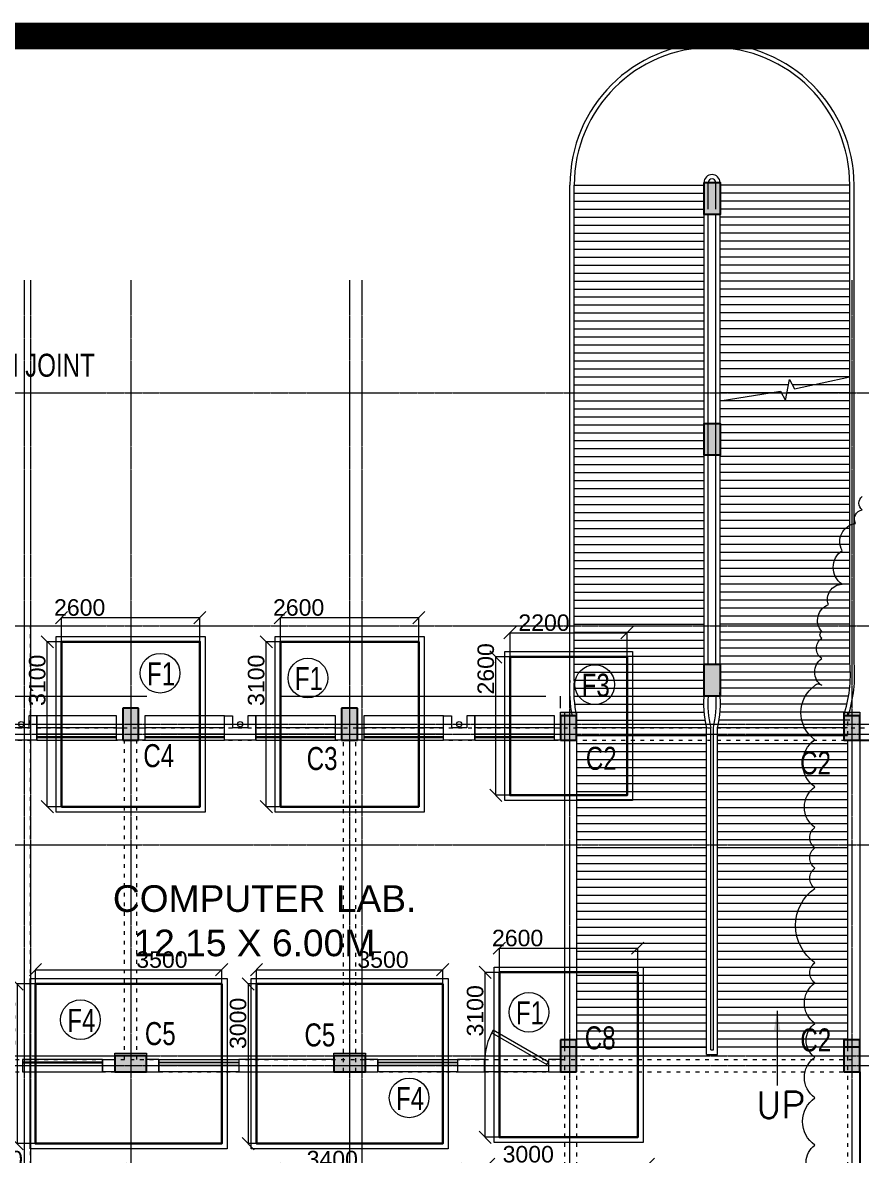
# Model space of a CAD drawing. Header units: inches. Extents: x 719368 to 6315912, y -2624014 to 446967.
# Drawn here: x 5953625 to 5969387, y -2131721 to -2110434 of the extents above; entities that cross this region are included whole.
import ezdxf
from ezdxf.lldxf.tags import DXFTag

# ---------------------------------------------------------------- set-up
doc = ezdxf.new("R2010")
doc.units = ezdxf.units.IN
doc.header["$LTSCALE"] = 20
doc.header["$MEASUREMENT"] = 0
doc.header["$PDMODE"] = 3
for name, pattern in [('ACAD_ISO03W100', [30, 12, -18]), ('CENTER', [2, 1.25, -0.25, 0.25, -0.25]), ('CENTER2', [1.125, 0.75, -0.125, 0.125, -0.125]), ('DASHED2', [0.375, 0.25, -0.125])]:
    doc.linetypes.add(name, pattern=pattern)
doc.layers.get('0').update_dxf_attribs({"color": 51, "lineweight": 30})
doc.layers.get('Defpoints').update_dxf_attribs({"lineweight": 25})
for name, color, linetype, lineweight in [('CLL LEV.', 252, 'Continuous', 18), ('COL HATCH', 254, 'Continuous', 5), ('COL.FILL', 6, 'Continuous', 20), ('COLUMN', 2, 'Continuous', 25), ('DIM', 7, 'Continuous', 13), ('DOOR', 43, 'Continuous', 13), ('FIXTURE', 15, 'DASHDOT', 9), ('FOOTING', 73, 'Continuous', 30), ('GRID', 202, 'CENTER', 5), ('HACHE', 6, 'Continuous', 9), ('HIDDEN', 181, 'ACAD_ISO03W100', 18), ('PROJ.', 30, 'DASHED2', 13), ('Railing', 34, 'Continuous', 20), ('ramp', 9, 'Continuous', 5), ('STAIR', 4, 'Continuous', 25), ('Text', 7, 'Continuous', 15), ('Ventilator', 6, 'DASHED', 20), ('WALL', 1, 'Continuous', 18), ('window', 71, 'Continuous', 18), ('Window-Wall', 7, 'Continuous', 20)]:
    doc.layers.add(name, color=color, linetype=linetype, lineweight=lineweight)
doc.layers.add('expension joint', color=248, linetype='Continuous')
doc.styles.add('BOLD', font='arial.ttf')
doc.styles.add('DIM SUMBI', font='arial.ttf')
doc.styles.add('L120', font='simplex.shx', dxfattribs={"height": 1})
doc.styles.add('Tabrej', font='romans.shx')
tags = doc.linetypes.add('DASHDOT', pattern=[1, 0.5, -0.25, 0, -0.25]).pattern_tags.tags
tags[10:11] = [DXFTag(74, 4), DXFTag(75, 0), DXFTag(340, '0'), DXFTag(46, 1.0), DXFTag(50, 0.0), DXFTag(44, 0.0), DXFTag(45, 0.0)]
tags[8:9] = [DXFTag(74, 4), DXFTag(75, 0), DXFTag(340, '0'), DXFTag(46, 1.0), DXFTag(50, 0.0), DXFTag(44, 0.0), DXFTag(45, 0.0)]
tags[6:7] = [DXFTag(74, 4), DXFTag(75, 0), DXFTag(340, '0'), DXFTag(46, 1.0), DXFTag(50, 0.0), DXFTag(44, 0.0), DXFTag(45, 0.0)]
tags[4:5] = [DXFTag(74, 4), DXFTag(75, 0), DXFTag(340, '0'), DXFTag(46, 1.0), DXFTag(50, 0.0), DXFTag(44, 0.0), DXFTag(45, 0.0)]
tags = doc.linetypes.add('DASHED', pattern=[0.75, 0.5, -0.25]).pattern_tags.tags
tags[6:7] = [DXFTag(74, 4), DXFTag(75, 0), DXFTag(340, '0'), DXFTag(46, 1.0), DXFTag(50, 0.0), DXFTag(44, 0.0), DXFTag(45, 0.0)]
tags[4:5] = [DXFTag(74, 4), DXFTag(75, 0), DXFTag(340, '0'), DXFTag(46, 1.0), DXFTag(50, 0.0), DXFTag(44, 0.0), DXFTag(45, 0.0)]
doc.dimstyles.new('Current Dim style', dxfattribs={"dimscale": 0.3, "dimtxt": 1.8, "dimasz": 1.2, "dimexe": 0.18, "dimexo": 1, "dimgap": 0.09, "dimtad": 0, "dimzin": 0, "dimdsep": 46, "dimtxsty": 'Tabrej', "dimcen": 0.09, "dimclrd": 256, "dimclre": 256, "dimclrt": 7, "dimadec": 0, "dimazin": 0, "dimtfac": 1, "dimtofl": 0, "dimtmove": 2, "dimatfit": 3, "dimfxl": 1, "dimtolj": 1, "dimtzin": 0, "dimlwd": -1, "dimlwe": -1, "dimarcsym": 1})
doc.dimstyles.new('PL1', dxfattribs={"dimtxt": 275, "dimasz": 230, "dimexe": 0.18, "dimexo": 12, "dimgap": 30, "dimtad": 1, "dimjust": 1, "dimdec": 0, "dimzin": 0, "dimdsep": 46, "dimtxsty": 'BOLD', "dimblk": 'OBLIQUE', "dimcen": 0.09, "dimclrd": 256, "dimclre": 256, "dimadec": 0, "dimazin": 0, "dimtfac": 1, "dimtdec": 0, "dimtofl": 0, "dimtmove": 0, "dimatfit": 3, "dimfxl": 0.18, "dimtolj": 1, "dimtzin": 0, "dimlwd": -1, "dimlwe": -1, "dimarcsym": 0})

# ---------------------------------------------------------------- blocks, each defined once
blk = doc.blocks.new('C2')
at = {"layer": 'COLUMN'}
h = blk.add_hatch(color=7, dxfattribs=at)
h.dxf.hatch_style = 1
h.paths.add_polyline_path([(0.3, 0), (0, 0), (0, -0.6), (0.3, -0.6)])
for p, q in [((0, 0), (0, -0.6)), ((0.3, 0), (0, 0)), ((0.3, -0.6), (0.3, 0)), ((0, -0.6), (0.3, -0.6))]:
    blk.add_line(p, q, dxfattribs=at)
blk = doc.blocks.new('_Oblique')
at = {"layer": 'STAIR', "color": 0, "lineweight": -2}
blk.add_line((-0.5, -0.5), (0.5, 0.5), dxfattribs=at)
blk = doc.blocks.new('*D263')
at = {"layer": 'Defpoints', "color": 0, "transparency": 16777216}
for p in [(5956955, -2121616), (5954355, -2122070), (5956955, -2122070)]:
    blk.add_point(p, dxfattribs=at)
at = {"layer": 'DIM', "transparency": 16777216}
for p, q in [((5954355, -2122058), (5954355, -2121615)), ((5954355, -2121616), (5956955, -2121616)), ((5956955, -2122058), (5956955, -2121615))]:
    blk.add_line(p, q, dxfattribs=at)
at = {"layer": 'DIM', "transparency": 16777216, "xscale": 230, "yscale": 230, "zscale": 230, "rotation": 180}
blk.add_blockref('_Oblique', (5954355, -2121616), dxfattribs=at)
at = {"layer": 'DIM', "transparency": 16777216, "xscale": 230, "yscale": 230, "zscale": 230}
blk.add_blockref('_Oblique', (5956955, -2121616), dxfattribs=at)
at = {"layer": 'DIM', "color": 0, "transparency": 16777216, "insert": (5954697, -2121427), "char_height": 310, "attachment_point": 5, "style": 'BOLD'}
blk.add_mtext('\\A1;2600', dxfattribs=at)
blk = doc.blocks.new('*D264')
at = {"layer": 'Defpoints', "color": 0, "transparency": 16777216}
for p in [(5954088, -2122070), (5954594, -2122070), (5954601, -2125170)]:
    blk.add_point(p, dxfattribs=at)
at = {"layer": 'DIM', "transparency": 16777216}
for p, q in [((5954582, -2122070), (5954088, -2122070)), ((5954088, -2125170), (5954088, -2122070)), ((5954589, -2125170), (5954088, -2125170))]:
    blk.add_line(p, q, dxfattribs=at)
at = {"layer": 'DIM', "transparency": 16777216, "xscale": 230, "yscale": 230, "zscale": 230}
for p, rotation in [((5954088, -2122070), 90), ((5954088, -2125170), 270)]:
    blk.add_blockref('_Oblique', p, dxfattribs=dict(at, rotation=rotation))
at = {"layer": 'DIM', "color": 0, "transparency": 16777216, "insert": (5953900, -2122793), "char_height": 310, "attachment_point": 5, "rotation": 90, "style": 'BOLD'}
blk.add_mtext('\\A1;3100', dxfattribs=at)
blk = doc.blocks.new('*D265')
at = {"layer": 'Defpoints', "color": 0, "transparency": 16777216}
for p in [(5961070, -2121616), (5958470, -2122070), (5961070, -2122070)]:
    blk.add_point(p, dxfattribs=at)
at = {"layer": 'DIM', "transparency": 16777216}
for p, q in [((5958470, -2122058), (5958470, -2121615)), ((5958470, -2121616), (5961070, -2121616)), ((5961070, -2122058), (5961070, -2121615))]:
    blk.add_line(p, q, dxfattribs=at)
at = {"layer": 'DIM', "transparency": 16777216, "xscale": 230, "yscale": 230, "zscale": 230, "rotation": 180}
blk.add_blockref('_Oblique', (5958470, -2121616), dxfattribs=at)
at = {"layer": 'DIM', "transparency": 16777216, "xscale": 230, "yscale": 230, "zscale": 230}
blk.add_blockref('_Oblique', (5961070, -2121616), dxfattribs=at)
at = {"layer": 'DIM', "color": 0, "transparency": 16777216, "insert": (5958812, -2121427), "char_height": 310, "attachment_point": 5, "style": 'BOLD'}
blk.add_mtext('\\A1;2600', dxfattribs=at)
blk = doc.blocks.new('*D266')
at = {"layer": 'Defpoints', "color": 0, "transparency": 16777216}
for p in [(5958203, -2122070), (5958709, -2122070), (5958716, -2125170)]:
    blk.add_point(p, dxfattribs=at)
at = {"layer": 'DIM', "transparency": 16777216}
for p, q in [((5958697, -2122070), (5958203, -2122070)), ((5958203, -2125170), (5958203, -2122070)), ((5958704, -2125170), (5958203, -2125170))]:
    blk.add_line(p, q, dxfattribs=at)
at = {"layer": 'DIM', "transparency": 16777216, "xscale": 230, "yscale": 230, "zscale": 230}
for p, rotation in [((5958203, -2122070), 90), ((5958203, -2125170), 270)]:
    blk.add_blockref('_Oblique', p, dxfattribs=dict(at, rotation=rotation))
at = {"layer": 'DIM', "color": 0, "transparency": 16777216, "insert": (5958015, -2122793), "char_height": 310, "attachment_point": 5, "rotation": 90, "style": 'BOLD'}
blk.add_mtext('\\A1;3100', dxfattribs=at)
blk = doc.blocks.new('*D267')
at = {"layer": 'Defpoints', "color": 0, "transparency": 16777216}
for p in [(5964985, -2121900), (5962785, -2122354), (5964985, -2122354)]:
    blk.add_point(p, dxfattribs=at)
at = {"layer": 'DIM', "transparency": 16777216}
for p, q in [((5962785, -2122342), (5962785, -2121900)), ((5962785, -2121900), (5964985, -2121900)), ((5964985, -2122342), (5964985, -2121900))]:
    blk.add_line(p, q, dxfattribs=at)
at = {"layer": 'DIM', "transparency": 16777216, "xscale": 230, "yscale": 230, "zscale": 230, "rotation": 180}
blk.add_blockref('_Oblique', (5962785, -2121900), dxfattribs=at)
at = {"layer": 'DIM', "transparency": 16777216, "xscale": 230, "yscale": 230, "zscale": 230}
blk.add_blockref('_Oblique', (5964985, -2121900), dxfattribs=at)
at = {"layer": 'DIM', "color": 0, "transparency": 16777216, "insert": (5963423, -2121712), "char_height": 310, "attachment_point": 5, "style": 'BOLD'}
blk.add_mtext('\\A1;2200', dxfattribs=at)
blk = doc.blocks.new('*D268')
at = {"layer": 'Defpoints', "color": 0, "transparency": 16777216}
for p in [(5962518, -2122354), (5963024, -2122354), (5963031, -2124954)]:
    blk.add_point(p, dxfattribs=at)
at = {"layer": 'DIM', "transparency": 16777216}
for p, q in [((5963012, -2122354), (5962518, -2122354)), ((5962518, -2124954), (5962518, -2122354)), ((5963019, -2124954), (5962518, -2124954))]:
    blk.add_line(p, q, dxfattribs=at)
at = {"layer": 'DIM', "transparency": 16777216, "xscale": 230, "yscale": 230, "zscale": 230}
for p, rotation in [((5962518, -2122354), 90), ((5962518, -2124954), 270)]:
    blk.add_blockref('_Oblique', p, dxfattribs=dict(at, rotation=rotation))
at = {"layer": 'DIM', "color": 0, "transparency": 16777216, "insert": (5962330, -2122578), "char_height": 310, "attachment_point": 5, "rotation": 90, "style": 'BOLD'}
blk.add_mtext('\\A1;2600', dxfattribs=at)
blk = doc.blocks.new('*D273')
at = {"layer": 'Defpoints', "color": 0, "transparency": 16777216}
for p in [(5954671, -2128500), (5953521, -2131500), (5954314, -2131500)]:
    blk.add_point(p, dxfattribs=at)
at = {"layer": 'DIM', "transparency": 16777216}
for p, q in [((5954659, -2128500), (5953520, -2128500)), ((5953521, -2128500), (5953521, -2131500)), ((5954302, -2131500), (5953520, -2131500))]:
    blk.add_line(p, q, dxfattribs=at)
at = {"layer": 'DIM', "transparency": 16777216, "xscale": 230, "yscale": 230, "zscale": 230}
for p, rotation in [((5953521, -2128500), 90), ((5953521, -2131500), 270)]:
    blk.add_blockref('_Oblique', p, dxfattribs=dict(at, rotation=rotation))
at = {"layer": 'DIM', "color": 0, "transparency": 16777216, "insert": (5953332, -2129241), "char_height": 310, "attachment_point": 5, "rotation": 90, "style": 'BOLD'}
blk.add_mtext('\\A1;3000', dxfattribs=at)
blk = doc.blocks.new('*D274')
at = {"layer": 'Defpoints', "color": 0, "transparency": 16777216}
for p in [(5957366, -2128232), (5953866, -2128746), (5957366, -2128738)]:
    blk.add_point(p, dxfattribs=at)
at = {"layer": 'DIM', "transparency": 16777216}
for p, q in [((5953866, -2128734), (5953866, -2128232)), ((5953866, -2128232), (5957366, -2128232)), ((5957366, -2128726), (5957366, -2128232))]:
    blk.add_line(p, q, dxfattribs=at)
at = {"layer": 'DIM', "transparency": 16777216, "xscale": 230, "yscale": 230, "zscale": 230, "rotation": 180}
blk.add_blockref('_Oblique', (5953866, -2128232), dxfattribs=at)
at = {"layer": 'DIM', "transparency": 16777216, "xscale": 230, "yscale": 230, "zscale": 230}
blk.add_blockref('_Oblique', (5957366, -2128232), dxfattribs=at)
at = {"layer": 'DIM', "color": 0, "transparency": 16777216, "insert": (5956243, -2128044), "char_height": 310, "attachment_point": 5, "style": 'BOLD'}
blk.add_mtext('\\A1;3500', dxfattribs=at)
blk = doc.blocks.new('*D275')
at = {"layer": 'Defpoints', "color": 0, "transparency": 16777216}
for p in [(5958825, -2128500), (5957863, -2131500), (5958468, -2131500)]:
    blk.add_point(p, dxfattribs=at)
at = {"layer": 'DIM', "transparency": 16777216}
for p, q in [((5958813, -2128500), (5957862, -2128500)), ((5957863, -2128500), (5957863, -2131500)), ((5958456, -2131500), (5957862, -2131500))]:
    blk.add_line(p, q, dxfattribs=at)
at = {"layer": 'DIM', "transparency": 16777216, "xscale": 230, "yscale": 230, "zscale": 230}
for p, rotation in [((5957863, -2128500), 90), ((5957863, -2131500), 270)]:
    blk.add_blockref('_Oblique', p, dxfattribs=dict(at, rotation=rotation))
at = {"layer": 'DIM', "color": 0, "transparency": 16777216, "insert": (5957674, -2129241), "char_height": 310, "attachment_point": 5, "rotation": 90, "style": 'BOLD'}
blk.add_mtext('\\A1;3000', dxfattribs=at)
blk = doc.blocks.new('*D276')
at = {"layer": 'Defpoints', "color": 0, "transparency": 16777216}
for p in [(5961520, -2128232), (5958020, -2128746), (5961520, -2128738)]:
    blk.add_point(p, dxfattribs=at)
at = {"layer": 'DIM', "transparency": 16777216}
for p, q in [((5958020, -2128734), (5958020, -2128232)), ((5958020, -2128232), (5961520, -2128232)), ((5961520, -2128726), (5961520, -2128232))]:
    blk.add_line(p, q, dxfattribs=at)
at = {"layer": 'DIM', "transparency": 16777216, "xscale": 230, "yscale": 230, "zscale": 230, "rotation": 180}
blk.add_blockref('_Oblique', (5958020, -2128232), dxfattribs=at)
at = {"layer": 'DIM', "transparency": 16777216, "xscale": 230, "yscale": 230, "zscale": 230}
blk.add_blockref('_Oblique', (5961520, -2128232), dxfattribs=at)
at = {"layer": 'DIM', "color": 0, "transparency": 16777216, "insert": (5960397, -2128044), "char_height": 310, "attachment_point": 5, "style": 'BOLD'}
blk.add_mtext('\\A1;3500', dxfattribs=at)
blk = doc.blocks.new('*D277')
at = {"layer": 'Defpoints', "color": 0, "transparency": 16777216}
for p in [(5965185, -2127828), (5962585, -2128282), (5965185, -2128282)]:
    blk.add_point(p, dxfattribs=at)
at = {"layer": 'DIM', "transparency": 16777216}
for p, q in [((5962585, -2128270), (5962585, -2127827)), ((5962585, -2127828), (5965185, -2127828)), ((5965185, -2128270), (5965185, -2127827))]:
    blk.add_line(p, q, dxfattribs=at)
at = {"layer": 'DIM', "transparency": 16777216, "xscale": 230, "yscale": 230, "zscale": 230, "rotation": 180}
blk.add_blockref('_Oblique', (5962585, -2127828), dxfattribs=at)
at = {"layer": 'DIM', "transparency": 16777216, "xscale": 230, "yscale": 230, "zscale": 230}
blk.add_blockref('_Oblique', (5965185, -2127828), dxfattribs=at)
at = {"layer": 'DIM', "color": 0, "transparency": 16777216, "insert": (5962927, -2127639), "char_height": 310, "attachment_point": 5, "style": 'BOLD'}
blk.add_mtext('\\A1;2600', dxfattribs=at)
blk = doc.blocks.new('*D278')
at = {"layer": 'Defpoints', "color": 0, "transparency": 16777216}
for p in [(5962318, -2128282), (5962824, -2128282), (5962831, -2131382)]:
    blk.add_point(p, dxfattribs=at)
at = {"layer": 'DIM', "transparency": 16777216}
for p, q in [((5962812, -2128282), (5962318, -2128282)), ((5962318, -2131382), (5962318, -2128282)), ((5962819, -2131382), (5962318, -2131382))]:
    blk.add_line(p, q, dxfattribs=at)
at = {"layer": 'DIM', "transparency": 16777216, "xscale": 230, "yscale": 230, "zscale": 230}
for p, rotation in [((5962318, -2128282), 90), ((5962318, -2131382), 270)]:
    blk.add_blockref('_Oblique', p, dxfattribs=dict(at, rotation=rotation))
at = {"layer": 'DIM', "color": 0, "transparency": 16777216, "insert": (5962130, -2129005), "char_height": 310, "attachment_point": 5, "rotation": 90, "style": 'BOLD'}
blk.add_mtext('\\A1;3100', dxfattribs=at)
blk = doc.blocks.new('*D282')
at = {"layer": 'Defpoints', "color": 0, "transparency": 16777216}
for p in [(5955470, -2131982), (5952070, -2132496), (5955470, -2132488)]:
    blk.add_point(p, dxfattribs=at)
at = {"layer": 'DIM', "transparency": 16777216}
for p, q in [((5952070, -2132484), (5952070, -2131982)), ((5952070, -2131982), (5955470, -2131982)), ((5955470, -2132476), (5955470, -2131982))]:
    blk.add_line(p, q, dxfattribs=at)
at = {"layer": 'DIM', "transparency": 16777216, "xscale": 230, "yscale": 230, "zscale": 230, "rotation": 180}
blk.add_blockref('_Oblique', (5952070, -2131982), dxfattribs=at)
at = {"layer": 'DIM', "transparency": 16777216, "xscale": 230, "yscale": 230, "zscale": 230}
blk.add_blockref('_Oblique', (5955470, -2131982), dxfattribs=at)
at = {"layer": 'DIM', "color": 0, "transparency": 16777216, "insert": (5953147, -2131794), "char_height": 310, "attachment_point": 5, "style": 'BOLD'}
blk.add_mtext('\\A1;3400', dxfattribs=at)
blk = doc.blocks.new('*D284')
at = {"layer": 'Defpoints', "color": 0, "transparency": 16777216}
for p in [(5961768, -2131982), (5958368, -2132496), (5961768, -2132488)]:
    blk.add_point(p, dxfattribs=at)
at = {"layer": 'DIM', "transparency": 16777216}
for p, q in [((5958368, -2132484), (5958368, -2131982)), ((5958368, -2131982), (5961768, -2131982)), ((5961768, -2132476), (5961768, -2131982))]:
    blk.add_line(p, q, dxfattribs=at)
at = {"layer": 'DIM', "transparency": 16777216, "xscale": 230, "yscale": 230, "zscale": 230, "rotation": 180}
blk.add_blockref('_Oblique', (5958368, -2131982), dxfattribs=at)
at = {"layer": 'DIM', "transparency": 16777216, "xscale": 230, "yscale": 230, "zscale": 230}
blk.add_blockref('_Oblique', (5961768, -2131982), dxfattribs=at)
at = {"layer": 'DIM', "color": 0, "transparency": 16777216, "insert": (5959444, -2131794), "char_height": 310, "attachment_point": 5, "style": 'BOLD'}
blk.add_mtext('\\A1;3400', dxfattribs=at)
blk = doc.blocks.new('*D285')
at = {"layer": 'Defpoints', "color": 0, "transparency": 16777216}
for p in [(5965385, -2131891), (5962385, -2132124), (5965385, -2132124)]:
    blk.add_point(p, dxfattribs=at)
at = {"layer": 'DIM', "transparency": 16777216}
for p, q in [((5962385, -2132112), (5962385, -2131891)), ((5962385, -2131891), (5965385, -2131891)), ((5965385, -2132112), (5965385, -2131891))]:
    blk.add_line(p, q, dxfattribs=at)
at = {"layer": 'DIM', "transparency": 16777216, "xscale": 230, "yscale": 230, "zscale": 230, "rotation": 180}
blk.add_blockref('_Oblique', (5962385, -2131891), dxfattribs=at)
at = {"layer": 'DIM', "transparency": 16777216, "xscale": 230, "yscale": 230, "zscale": 230}
blk.add_blockref('_Oblique', (5965385, -2131891), dxfattribs=at)
at = {"layer": 'DIM', "color": 0, "transparency": 16777216, "insert": (5963127, -2131702), "char_height": 310, "attachment_point": 5, "style": 'BOLD'}
blk.add_mtext('\\A1;3000', dxfattribs=at)
blk = doc.blocks.new('1.5 M Window')
at = {"layer": 'CLL LEV.'}
for p, q in [((-0.23, 0), (-0.46, 0)), ((-0.46, 0), (-0.46, -1.5)), ((-0.46, -1.5), (-0.23, -1.5))]:
    blk.add_line(p, q, dxfattribs=at)
at = {"layer": 'window'}
for p, q in [((-0.065, 0), (-0.065, -1.5)), ((-0.05, -1.5), (-0.05, 0))]:
    blk.add_line(p, q, dxfattribs=at)
at = {"layer": 'Window-Wall'}
for p, q in [((0, 0), (-0.23, 0)), ((-0.23, 0), (-0.23, -1.5)), ((-0.115, 0), (-0.115, -1.5)), ((0, -1.5), (0, 0)), ((-0.23, -1.5), (0, -1.5))]:
    blk.add_line(p, q, dxfattribs=at)
blk = doc.blocks.new('New Shaft')
at = {"layer": 'FIXTURE'}
blk.add_circle((0.327, -0.302), 0.05, dxfattribs=at)
at = {"layer": 'WALL'}
for p, q in [((0.035, 0), (0.62, 0)), ((0.035, 0), (0.035, -0.46)), ((0.62, 0), (0.62, -0.46)), ((0.185, -0.46), (0.185, -0.23)), ((0.185, -0.23), (0.47, -0.23)), ((0.47, -0.46), (0.47, -0.23)), ((0.035, -0.46), (0.185, -0.46)), ((0.62, -0.46), (0.47, -0.46))]:
    blk.add_line(p, q, dxfattribs=at)
blk = doc.blocks.new('VENTILATOR')
at = {"layer": 'Ventilator', "ltscale": 0.02}
for p, q in [((-0.18, -1.5), (-0.18, 0)), ((-0.165, 0), (-0.165, -1.5))]:
    blk.add_line(p, q, dxfattribs=at)
at = {"layer": 'Window-Wall'}
for p, q in [((-0.23, 0), (0, 0)), ((-0.23, -1.5), (-0.23, 0)), ((-0.115, 0), (-0.115, -1.5)), ((0, 0), (0, -1.5)), ((-0.23, -1.5), (0, -1.5))]:
    blk.add_line(p, q, dxfattribs=at)
blk = doc.blocks.new('*U81')
for p, q in [((0, 0), (0, 6)), ((40, 0), (40, 6))]:
    blk.add_line(p, q)
blk.add_lwpolyline([(0, 0), (34.64, -20), (35.52, -18.48), (0.88, 1.52)], close=True)
blk.add_arc((0, 0), 40, 330, 360)
blk = doc.blocks.new('New Doors')
at = {"layer": 'DOOR'}
blk.add_line((0, 0.18), (1.199, 0.18), dxfattribs=at)
at = {"layer": 'DOOR', "xscale": 0.0299845412869386, "yscale": 0.0299845412869386, "zscale": 0.0299845412869386}
blk.add_blockref('*U81', (0, 0), dxfattribs=at)
blk = doc.blocks.new('A$C0E890EBD')
at = {"layer": 'COL HATCH'}
h = blk.add_hatch(color=3, dxfattribs=at)
h.dxf.hatch_style = 1
h.paths.add_polyline_path([(35.3134, 28.59), (35.6134, 28.59), (35.6134, 27.99), (35.3134, 27.99)])
h = blk.add_hatch(color=3, dxfattribs=at)
h.dxf.hatch_style = 1
h.paths.add_polyline_path([(35.3134, 24.065), (35.6134, 24.065), (35.6134, 23.465), (35.3134, 23.465)])
h = blk.add_hatch(color=3, dxfattribs=at)
h.dxf.hatch_style = 1
h.paths.add_polyline_path([(35.3134, 19.54), (35.6134, 19.54), (35.6134, 18.94), (35.3134, 18.94)])
h = blk.add_hatch(color=3, dxfattribs=at)
h.dxf.hatch_style = 1
h.paths.add_polyline_path([(24.6884, 18.71), (24.3884, 18.71), (24.3884, 18.11), (24.6884, 18.11)])
h = blk.add_hatch(color=3, dxfattribs=at)
h.dxf.hatch_style = 1
h.paths.add_polyline_path([(28.8034, 18.71), (28.5034, 18.71), (28.5034, 18.11), (28.8034, 18.11)])
at = {"layer": 'COL HATCH', "linetype": 'CENTER2'}
h = blk.add_hatch(color=3, dxfattribs=at)
h.dxf.hatch_style = 1
h.paths.add_polyline_path([(32.9184, 18.57), (32.6184, 18.57), (32.6184, 18.11), (32.9184, 18.11)])
h = blk.add_hatch(color=3, dxfattribs=at)
h.dxf.hatch_style = 1
h.paths.add_polyline_path([(38.2384, 18.57), (37.9384, 18.57), (37.9384, 18.11), (38.2384, 18.11)])
at = {"layer": 'COL HATCH'}
h = blk.add_hatch(color=3, dxfattribs=at)
h.dxf.hatch_style = 1
h.paths.add_polyline_path([(24.8384, 11.88), (24.8384, 12.18), (24.2384, 12.18), (24.2384, 11.88)])
h = blk.add_hatch(color=3, dxfattribs=at)
h.dxf.hatch_style = 1
h.paths.add_polyline_path([(28.9534, 11.88), (28.9534, 12.18), (28.3534, 12.18), (28.3534, 11.88)])
at = {"layer": 'COL HATCH', "linetype": 'CENTER2'}
h = blk.add_hatch(color=3, dxfattribs=at)
h.dxf.hatch_style = 1
h.paths.add_polyline_path([(32.9184, 12.34), (32.6184, 12.34), (32.6184, 11.88), (32.9184, 11.88)])
h = blk.add_hatch(color=3, dxfattribs=at)
h.dxf.hatch_style = 1
h.paths.add_polyline_path([(38.2384, 12.34), (37.9384, 12.34), (37.9384, 11.88), (38.2384, 11.88)])
at = {"layer": 'COLUMN', "color": 3}
for p, q in [((24.3884, 18.71), (24.3884, 18.11)), ((24.6884, 18.71), (24.3884, 18.71)), ((24.6884, 18.11), (24.6884, 18.71)), ((28.5034, 18.71), (28.5034, 18.11)), ((28.8034, 18.71), (28.5034, 18.71)), ((28.8034, 18.11), (28.8034, 18.71)), ((24.3884, 18.11), (24.6884, 18.11)), ((28.5034, 18.11), (28.8034, 18.11)), ((24.8384, 12.18), (24.2384, 12.18)), ((24.2384, 12.18), (24.2384, 11.88)), ((24.8384, 11.88), (24.8384, 12.18)), ((28.9534, 12.18), (28.3534, 12.18)), ((28.3534, 12.18), (28.3534, 11.88)), ((28.9534, 11.88), (28.9534, 12.18)), ((24.2384, 11.88), (24.8384, 11.88)), ((28.3534, 11.88), (28.9534, 11.88))]:
    blk.add_line(p, q, dxfattribs=at)
for points in [[(35.3134, 28.59), (35.6134, 28.59), (35.6134, 27.99), (35.3134, 27.99)], [(35.3134, 24.065), (35.6134, 24.065), (35.6134, 23.465), (35.3134, 23.465)], [(35.3134, 19.54), (35.6134, 19.54), (35.6134, 18.94), (35.3134, 18.94)]]:
    blk.add_lwpolyline(points, close=True, dxfattribs=at)
at = {"layer": 'COLUMN', "color": 3, "linetype": 'CENTER2'}
for points in [[(32.9184, 18.57), (32.6184, 18.57), (32.6184, 18.11), (32.9184, 18.11), (32.9184, 18.57)], [(38.2384, 18.57), (37.9384, 18.57), (37.9384, 18.11), (38.2384, 18.11), (38.2384, 18.57)], [(32.9184, 12.34), (32.6184, 12.34), (32.6184, 11.88), (32.9184, 11.88), (32.9184, 12.34)], [(38.2384, 12.34), (37.9384, 12.34), (37.9384, 11.88), (38.2384, 11.88), (38.2384, 12.34)]]:
    blk.add_lwpolyline(points, dxfattribs=at)
at = {"layer": 'DIM'}
blk.add_line((35.6134, 19.24), (35.6134, 19.24), dxfattribs=at)
at = {"layer": 'DIM', "linetype": 'Continuous'}
blk.add_lwpolyline([(35.6134, 24.49), (36.7478, 24.6687), (36.8474, 24.4962), (36.9165, 24.8886), (37.0162, 24.7161), (38.0534, 24.94)], dxfattribs=at)
at = {"layer": 'expension joint'}
blk.add_line((38.2384, 11.88), (38.2384, 8.53), dxfattribs=at)
at = {"layer": 'PROJ.'}
blk.add_line((12.3434, 18.94), (32.6184, 18.94), dxfattribs=at)
at = {"layer": 'PROJ.', "ltscale": 0.05}
blk.add_line((32.6184, 18.34), (32.6184, 18.94), dxfattribs=at)
at = {"layer": 'Railing'}
for p, q in [((32.7934, 19.2307), (32.7934, 28.54)), ((32.8734, 19.2268), (32.8734, 28.54)), ((35.3134, 19.47), (35.3134, 28.59)), ((35.3934, 28.09), (35.3934, 28.59)), ((35.5334, 28.09), (35.5334, 28.59)), ((35.6134, 19.47), (35.6134, 28.59)), ((38.0534, 19.5572), (38.0534, 28.54)), ((38.1334, 19.5608), (38.1334, 28.54)), ((35.3934, 19.54), (35.3934, 27.99)), ((35.5334, 19.54), (35.5334, 27.99)), ((35.3584, 12.2053), (35.3584, 18.34)), ((35.4384, 12.2923), (35.4384, 18.3492)), ((35.4884, 12.2923), (35.4884, 18.3492)), ((35.5684, 12.2053), (35.5684, 18.34)), ((35.3584, 12.2053), (35.5684, 12.2053)), ((35.4384, 12.2923), (35.4884, 12.2923))]:
    blk.add_line(p, q, dxfattribs=at)
for centre, radius, start, end in [((35.4634, 28.54), 2.67, 0, 180), ((35.4634, 28.54), 2.59, 0, 180), ((35.4634, 28.59), 0.15, 0, 180), ((35.4634, 28.59), 0.07, 0, 180), ((34.8661, 19.0334), 2.0821, 174.56259, 192.85988), ((34.8661, 19.0334), 2.0021, 174.45493, 193.3831), ((37.3861, 18.8127), 2.0821, 174.56259, 193.12232), ((33.5406, 18.8127), 2.0821, 346.87768, 5.43741), ((37.3861, 18.8127), 2.0021, 176.35328, 193.3831), ((33.5406, 18.8127), 2.0021, 346.6169, 3.64672)]:
    blk.add_arc(centre, radius, start, end, dxfattribs=at)
at = {"layer": 'Railing', "linetype": 'Continuous'}
for radius, start, end in [(2.4309, 341.55951, 5.152), (2.5109, 342.16714, 5.06921)]:
    blk.add_arc((35.6323, 19.3389), radius, start, end, dxfattribs=at)
at = {"layer": 'ramp', "linetype": 'DASHED'}
for p, q in [((32.8734, 28.54), (35.3134, 28.54)), ((38.0534, 28.54), (35.6134, 28.54)), ((32.8734, 28.39), (35.3134, 28.39)), ((38.0534, 28.39), (35.6134, 28.39)), ((32.8734, 28.24), (35.3134, 28.24)), ((38.0534, 28.24), (35.6134, 28.24)), ((32.8734, 28.09), (35.3134, 28.09)), ((32.8734, 27.94), (35.3134, 27.94)), ((38.0534, 28.09), (35.6134, 28.09)), ((38.0534, 27.94), (35.6134, 27.94)), ((32.8734, 27.79), (35.3134, 27.79)), ((38.0534, 27.79), (35.6134, 27.79)), ((32.8734, 27.64), (35.3134, 27.64)), ((32.8734, 27.49), (35.3134, 27.49)), ((38.0534, 27.64), (35.6134, 27.64)), ((38.0534, 27.49), (35.6134, 27.49)), ((32.8734, 27.34), (35.3134, 27.34)), ((38.0534, 27.34), (35.6134, 27.34)), ((32.8734, 27.19), (35.3134, 27.19)), ((32.8734, 27.04), (35.3134, 27.04)), ((38.0534, 27.19), (35.6134, 27.19)), ((38.0534, 27.04), (35.6134, 27.04)), ((32.8734, 26.89), (35.3134, 26.89)), ((38.0534, 26.89), (35.6134, 26.89)), ((32.8734, 26.74), (35.3134, 26.74)), ((38.0534, 26.74), (35.6134, 26.74)), ((32.8734, 26.59), (35.3134, 26.59)), ((32.8734, 26.44), (35.3134, 26.44)), ((38.0534, 26.59), (35.6134, 26.59)), ((38.0534, 26.44), (35.6134, 26.44)), ((32.8734, 26.29), (35.3134, 26.29)), ((38.0534, 26.29), (35.6134, 26.29)), ((32.8734, 26.14), (35.3134, 26.14)), ((32.8734, 25.99), (35.3134, 25.99)), ((38.0534, 26.14), (35.6134, 26.14)), ((38.0534, 25.99), (35.6134, 25.99)), ((32.8734, 25.84), (35.3134, 25.84)), ((38.0534, 25.84), (35.6134, 25.84)), ((32.8734, 25.69), (35.3134, 25.69)), ((38.0534, 25.69), (35.6134, 25.69)), ((32.8734, 25.54), (35.3134, 25.54)), ((32.8734, 25.39), (35.3134, 25.39)), ((38.0534, 25.54), (35.6134, 25.54)), ((38.0534, 25.39), (35.6134, 25.39)), ((32.8734, 25.24), (35.3134, 25.24)), ((38.0534, 25.24), (35.6134, 25.24)), ((32.8734, 25.09), (35.3134, 25.09)), ((32.8734, 24.94), (35.3134, 24.94)), ((38.0534, 25.09), (35.6134, 25.09)), ((38.0534, 24.94), (35.6134, 24.94)), ((32.8734, 24.79), (35.3134, 24.79)), ((36.8992, 24.79), (35.6134, 24.79)), ((32.8734, 24.64), (35.3134, 24.64)), ((32.8734, 24.49), (35.3134, 24.49)), ((36.7644, 24.64), (35.6134, 24.64)), ((32.8734, 24.34), (35.3134, 24.34)), ((32.8734, 24.19), (35.3134, 24.19)), ((32.8734, 24.04), (35.3134, 24.04)), ((32.8734, 23.89), (35.3134, 23.89)), ((32.8734, 23.74), (35.3134, 23.74)), ((32.8734, 23.59), (35.3134, 23.59)), ((32.8734, 23.44), (35.3134, 23.44)), ((32.8734, 23.29), (35.3134, 23.29)), ((32.8734, 23.14), (35.3134, 23.14)), ((32.8734, 22.99), (35.3134, 22.99)), ((32.8734, 22.84), (35.3134, 22.84)), ((32.8734, 22.69), (35.3134, 22.69)), ((32.8734, 22.54), (35.3134, 22.54)), ((32.8734, 22.39), (35.3134, 22.39)), ((32.8734, 22.24), (35.3134, 22.24)), ((32.8734, 22.09), (35.3134, 22.09)), ((32.8734, 21.94), (35.3134, 21.94)), ((32.8734, 21.79), (35.3134, 21.79)), ((32.8734, 21.64), (35.3134, 21.64)), ((32.8734, 21.49), (35.3134, 21.49)), ((32.8734, 21.34), (35.3134, 21.34)), ((32.8734, 21.19), (35.3134, 21.19)), ((32.8734, 21.04), (35.3134, 21.04)), ((32.8734, 20.89), (35.3134, 20.89)), ((32.8734, 20.74), (35.3134, 20.74)), ((32.8734, 20.59), (35.3134, 20.59)), ((32.8734, 20.44), (35.3134, 20.44)), ((32.8734, 20.29), (35.3134, 20.29)), ((32.8734, 20.14), (35.3134, 20.14)), ((32.8734, 19.99), (35.3134, 19.99)), ((32.8734, 19.84), (35.3134, 19.84)), ((32.8734, 19.69), (35.3134, 19.69)), ((32.8734, 19.54), (35.3134, 19.54)), ((32.8734, 19.39), (35.3134, 19.39)), ((32.8734, 19.24), (35.3134, 19.24)), ((32.8734, 19.09), (35.3134, 19.09)), ((32.8734, 18.94), (35.3079, 18.94)), ((32.8789, 18.79), (35.3041, 18.79)), ((32.903, 18.64), (35.3134, 18.64)), ((32.9184, 18.49), (35.3292, 18.49)), ((35.3584, 18.34), (32.9184, 18.34)), ((35.3584, 18.19), (32.9184, 18.19)), ((35.3584, 18.04), (32.9184, 18.04)), ((35.3584, 17.89), (32.9184, 17.89)), ((35.3584, 17.74), (32.9184, 17.74)), ((35.3584, 17.59), (32.9184, 17.59)), ((35.3584, 17.44), (32.9184, 17.44)), ((35.3584, 17.29), (32.9184, 17.29)), ((35.3584, 17.14), (32.9184, 17.14)), ((35.3584, 16.99), (32.9184, 16.99)), ((35.3584, 16.84), (32.9184, 16.84)), ((35.3584, 16.69), (32.9184, 16.69)), ((35.3584, 16.54), (32.9184, 16.54)), ((35.3584, 16.39), (32.9184, 16.39)), ((35.3584, 16.24), (32.9184, 16.24)), ((35.3584, 16.09), (32.9184, 16.09)), ((35.3584, 15.94), (32.9184, 15.94)), ((35.3584, 15.79), (32.9184, 15.79)), ((35.3584, 15.64), (32.9184, 15.64)), ((35.3584, 15.49), (32.9184, 15.49)), ((35.3584, 15.34), (32.9184, 15.34)), ((35.3584, 15.19), (32.9184, 15.19)), ((35.3584, 15.04), (32.9184, 15.04)), ((35.3584, 14.89), (32.9184, 14.89)), ((35.3584, 14.74), (32.9184, 14.74)), ((35.3584, 14.59), (32.9184, 14.59)), ((35.3584, 14.44), (32.9184, 14.44)), ((35.3584, 14.29), (32.9184, 14.29)), ((35.3584, 14.14), (32.9184, 14.14)), ((35.3584, 13.99), (32.9184, 13.99)), ((35.3584, 13.84), (32.9184, 13.84)), ((35.3584, 13.69), (32.9184, 13.69)), ((35.3584, 13.54), (32.9184, 13.54)), ((35.3584, 13.39), (32.9184, 13.39)), ((35.3584, 13.24), (32.9184, 13.24)), ((35.3584, 13.09), (32.9184, 13.09)), ((35.3584, 12.94), (32.9184, 12.94)), ((35.3584, 12.79), (32.9184, 12.79)), ((35.3584, 12.64), (32.9184, 12.64)), ((35.3584, 12.49), (32.9184, 12.49)), ((32.9184, 12.34), (35.3584, 12.34)), ((35.3584, 12.34), (32.9184, 12.34))]:
    blk.add_line(p, q, dxfattribs=at)
at = {"layer": 'ramp'}
for p, q in [((38.0534, 24.79), (36.9735, 24.79)), ((38.0534, 24.49), (35.6134, 24.49)), ((38.0534, 24.64), (36.8728, 24.64)), ((38.0534, 24.34), (35.6134, 24.34)), ((38.0534, 24.19), (35.6134, 24.19)), ((38.0534, 24.04), (35.6134, 24.04)), ((38.0534, 23.89), (35.6134, 23.89)), ((38.0534, 23.74), (35.6134, 23.74)), ((38.0534, 23.59), (35.6134, 23.59)), ((38.0534, 23.44), (35.6134, 23.44)), ((38.0534, 23.29), (35.6134, 23.29)), ((38.0534, 23.14), (35.6134, 23.14)), ((38.0534, 22.99), (35.6134, 22.99)), ((38.0534, 22.84), (35.6134, 22.84)), ((38.0534, 22.69), (35.6134, 22.69)), ((38.0534, 22.54), (35.6134, 22.54)), ((38.0534, 22.39), (35.6134, 22.39)), ((38.0534, 22.24), (35.6134, 22.24)), ((38.0534, 22.09), (35.6134, 22.09)), ((38.0534, 21.94), (35.6134, 21.94)), ((38.0534, 21.79), (35.6134, 21.79)), ((38.0534, 21.64), (35.6134, 21.64)), ((38.0534, 21.49), (35.6134, 21.49)), ((38.0534, 21.34), (35.6134, 21.34)), ((38.0534, 21.19), (35.6134, 21.19)), ((38.0534, 21.04), (35.6134, 21.04)), ((38.0534, 20.89), (35.6134, 20.89)), ((38.0534, 20.74), (35.6134, 20.74)), ((38.0534, 20.59), (35.6134, 20.59)), ((38.0534, 20.44), (35.6134, 20.44)), ((38.0534, 20.29), (35.6134, 20.29)), ((38.0534, 20.14), (35.6134, 20.14)), ((38.0534, 19.99), (35.6134, 19.99)), ((38.0534, 19.84), (35.6134, 19.84)), ((38.0534, 19.69), (35.6134, 19.69)), ((38.0534, 19.54), (35.6134, 19.54)), ((38.0627, 19.39), (35.6134, 19.39)), ((38.0612, 19.24), (35.6134, 19.24)), ((38.0534, 19.09), (35.6134, 19.09)), ((38.0302, 18.94), (35.6189, 18.94)), ((38.0004, 18.79), (35.6226, 18.79)), ((37.9606, 18.64), (35.6134, 18.64)), ((38.0084, 18.34), (35.5684, 18.34)), ((38.0534, 18.49), (35.5976, 18.49)), ((38.0084, 18.19), (35.5684, 18.19)), ((38.0084, 18.04), (35.5684, 18.04)), ((37.9971, 17.89), (35.5684, 17.89)), ((38.0084, 17.74), (35.5684, 17.74)), ((38.0084, 17.59), (35.5684, 17.59)), ((38.0084, 17.44), (35.5684, 17.44)), ((38.0084, 17.29), (35.5684, 17.29)), ((38.0084, 17.14), (35.5684, 17.14)), ((38.0084, 16.99), (35.5684, 16.99)), ((38.0084, 16.84), (35.5684, 16.84)), ((38.0084, 16.69), (35.5684, 16.69)), ((38.0084, 16.54), (35.5684, 16.54)), ((38.0084, 16.39), (35.5684, 16.39)), ((38.0084, 16.24), (35.5684, 16.24)), ((38.0084, 16.09), (35.5684, 16.09)), ((38.0084, 15.94), (35.5684, 15.94)), ((38.0084, 15.79), (35.5684, 15.79)), ((38.0084, 15.64), (35.5684, 15.64)), ((38.0084, 15.49), (35.5684, 15.49)), ((38.0084, 15.34), (35.5684, 15.34)), ((38.0084, 15.19), (35.5684, 15.19)), ((38.0084, 15.04), (35.5684, 15.04)), ((38.0084, 14.89), (35.5684, 14.89)), ((38.0084, 14.74), (35.5684, 14.74)), ((38.0084, 14.59), (35.5684, 14.59)), ((38.0084, 14.44), (35.5684, 14.44)), ((38.0084, 14.29), (35.5684, 14.29)), ((38.0084, 14.14), (35.5684, 14.14)), ((38.0084, 13.99), (35.5684, 13.99)), ((38.0084, 13.84), (35.5684, 13.84)), ((38.0084, 13.69), (35.5684, 13.69)), ((38.0084, 13.54), (35.5684, 13.54)), ((38.0084, 13.39), (35.5684, 13.39)), ((38.0084, 13.24), (35.5684, 13.24)), ((38.0084, 13.09), (35.5684, 13.09)), ((38.0084, 12.94), (35.5684, 12.94)), ((38.0084, 12.79), (35.5684, 12.79)), ((38.0084, 12.64), (35.5684, 12.64)), ((38.0084, 12.49), (35.5684, 12.49)), ((38.0084, 12.34), (35.5684, 12.34))]:
    blk.add_line(p, q, dxfattribs=at)
at = {"layer": 'WALL'}
for p, q in [((32.6884, 18.57), (32.6884, 12.34)), ((32.9184, 18.57), (32.9184, 12.34)), ((38.2384, 18.57), (38.2384, 12.34)), ((38.0084, 18.11), (38.0084, 12.34))]:
    blk.add_line(p, q, dxfattribs=at)
for points in [[(24.3884, 18.34), (24.3884, 18.11), (24.2734, 18.11), (24.2734, 18.34), (24.3884, 18.34)], [(24.8034, 18.34), (24.8034, 18.11), (24.6884, 18.11), (24.6884, 18.34), (24.8034, 18.34)], [(28.5034, 18.34), (28.5034, 18.11), (28.3884, 18.11), (28.3884, 18.34), (28.5034, 18.34)], [(28.9184, 18.34), (28.9184, 18.11), (28.8034, 18.11), (28.8034, 18.34), (28.9184, 18.34)], [(28.9184, 18.34), (28.9184, 18.11), (28.8034, 18.11), (28.8034, 18.34), (28.9184, 18.34)], [(32.6184, 18.34), (32.6184, 18.11), (32.5034, 18.11), (32.5034, 18.34), (32.6184, 18.34)], [(24.0084, 11.88), (24.0084, 12.11), (24.2384, 12.11), (24.2384, 11.88), (24.0084, 11.88)], [(25.0684, 11.88), (25.0684, 12.11), (24.8384, 12.11), (24.8384, 11.88), (25.0684, 11.88)], [(28.3534, 11.88), (28.3534, 12.11), (26.5684, 12.11), (26.5684, 11.88), (28.3534, 11.88)], [(29.1834, 11.88), (29.1834, 12.11), (28.9534, 12.11), (28.9534, 11.88), (29.1834, 11.88)], [(31.189, 11.88), (31.189, 12.11), (30.6834, 12.11), (30.6834, 11.88), (31.189, 11.88)], [(32.6184, 11.88), (32.6184, 12.11), (32.3884, 12.11), (32.3884, 11.88), (32.6184, 11.88)]]:
    blk.add_lwpolyline(points, dxfattribs=at)
for name, p, rotation in [('New Shaft', (22.8084, 18.11), 180), ('New Shaft', (26.9234, 18.11), 180), ('New Shaft', (31.0384, 18.11), 180), ('New Doors', (32.3884, 12.0597), 180), ('VENTILATOR', (26.5684, 11.88), 270), ('VENTILATOR', (30.6834, 11.88), 270)]:
    blk.add_blockref(name, p, dxfattribs=dict(at, rotation=rotation))
at = {"layer": 'WALL', "xscale": -1, "rotation": 90}
blk.add_blockref('VENTILATOR', (22.5084, 11.88), dxfattribs=at)
at = {"layer": 'Window-Wall', "rotation": 270}
for p in [(24.2734, 18.11), (26.3034, 18.11), (28.3884, 18.11), (30.4184, 18.11), (32.5034, 18.11)]:
    blk.add_blockref('1.5 M Window', p, dxfattribs=at)
at = {"layer": 'Text', "lineweight": 30, "char_height": 0.5, "attachment_point": 1, "style": 'L120'}
for s, insert, width in [('{\\fArial|b0|i0|c0|p34; COMPUTER LAB.\\P   12.15 X 6.00M}', (24.0094, 15.3841), 9.930816), ('UP', (36.2952, 11.5078), 1.001447)]:
    blk.add_mtext(s, dxfattribs=dict(at, insert=insert, width=width))
at = {"layer": 'DIM'}
blk.add_leader([(36.6867, 13.0258), (36.6867, 11.6211)], dimstyle='Current Dim style', dxfattribs=at)

msp = doc.modelspace()

# ---------------------------------------------------------------- hatches: boundary and pattern name
at = {"layer": 'COL.FILL'}
for points in [[(5955805.482, -2123319.556), (5955505.482, -2123319.556), (5955505.482, -2123919.556), (5955805.482, -2123919.556)], [(5959920.482, -2123319.556), (5959620.482, -2123319.556), (5959620.482, -2123919.556), (5959920.482, -2123919.556)], [(5964035.482, -2123919.5333), (5964035.482, -2123389.5333), (5963735.482, -2123389.5333), (5963735.482, -2123919.5333)], [(5969355.482, -2123919.5333), (5969355.482, -2123389.5333), (5969055.482, -2123389.5333), (5969055.482, -2123919.5333)], [(5964035.482, -2129549.5333), (5963735.482, -2129549.5333), (5963735.482, -2130149.5333), (5964035.482, -2130149.5333)], [(5969355.482, -2129549.556), (5969055.482, -2129549.556), (5969055.482, -2130149.556), (5969355.482, -2130149.556)], [(5955355.482, -2130149.5333), (5955955.482, -2130149.5333), (5955955.482, -2129799.5333), (5955355.482, -2129799.5333)], [(5959470.482, -2130149.5333), (5960070.482, -2130149.5333), (5960070.482, -2129799.5333), (5959470.482, -2129799.5333)]]:
    msp.add_hatch(color=256, dxfattribs=at).paths.add_polyline_path(points)

# ---------------------------------------------------------------- linework, layer by layer
at = {"color": 2, "const_width": 500}
msp.add_lwpolyline([(6163985.6268, -2162738.4634), (5919146.0467, -2162738.4634), (5919146.0467, -2110683.5862), (6163985.6268, -2110683.5862)], close=True, dxfattribs=at)
at = {"layer": 'COL.FILL'}
for points in [[(5955505.482, -2123319.556), (5955805.482, -2123319.556), (5955805.482, -2123919.556), (5955505.482, -2123919.556)], [(5959620.482, -2123319.556), (5959920.482, -2123319.556), (5959920.482, -2123919.556), (5959620.482, -2123919.556)], [(5964035.482, -2123919.5333), (5963735.482, -2123919.5333), (5963735.482, -2123389.5333), (5964035.482, -2123389.5333)], [(5969355.482, -2123919.5333), (5969055.482, -2123919.5333), (5969055.482, -2123389.5333), (5969355.482, -2123389.5333)], [(5963735.482, -2129549.5333), (5964035.482, -2129549.5333), (5964035.482, -2130149.5333), (5963735.482, -2130149.5333)], [(5969055.482, -2129549.556), (5969355.482, -2129549.556), (5969355.482, -2130149.556), (5969055.482, -2130149.556)], [(5955355.482, -2130149.5333), (5955355.482, -2129799.5333), (5955955.482, -2129799.5333), (5955955.482, -2130149.5333)], [(5959470.482, -2130149.5333), (5959470.482, -2129799.5333), (5960070.482, -2129799.5333), (5960070.482, -2130149.5333)]]:
    msp.add_lwpolyline(points, close=True, dxfattribs=at)
at = {"layer": 'DIM'}
msp.add_lwpolyline([(5968514.8237, -2132164.5943, -0.52056705), (5968514.8237, -2131529.5789, -0.52056705), (5968514.8237, -2130640.5523, -0.52056705), (5968514.8237, -2129878.5249, -0.52056705), (5968514.8237, -2129243.5031, -0.52056705), (5968514.8237, -2128481.4821, -0.52056705), (5968514.8237, -2128100.4716, -0.52056705), (5968514.8237, -2126703.4289, -0.52056705), (5968514.8237, -2126322.4184, -0.52056705), (5968514.8237, -2125941.4079, -0.52056705), (5968514.8237, -2125560.391, -0.52056705), (5968514.8237, -2124798.37, -0.52056705), (5968514.8237, -2123909.3433, -0.52056705), (5968514.8237, -2122893.3111, -0.52056705), (5968641.952, -2122893.3111, -0.52056705), (5968641.952, -2122385.2949, -0.52056705), (5968641.952, -2122004.2844, -0.52056705), (5968641.952, -2121877.2788, -0.52056705), (5968769.0969, -2121369.2627, -0.52056705), (5969023.3867, -2120988.2522, -0.52056705), (5969023.3867, -2120353.2304, -0.52056705), (5969277.6598, -2119845.2207, -0.52056705), (5969404.8047, -2119591.2094, -0.52056705), (5969404.8047, -2119337.2045, -0.52056705)], format="xyb", dxfattribs=at)
at = {"layer": 'expension joint', "color": 3}
msp.add_line((5969187.982, -2123919.7277), (6002407.9819, -2123919.7277), dxfattribs=at)
at = {"layer": 'expension joint'}
msp.add_line((5969355.482, -2130149.5333), (5969355.482, -2133499.5333), dxfattribs=at)
at = {"layer": 'FOOTING'}
for points in [[(5954355.482, -2122069.5333), (5956955.482, -2122069.5333), (5956955.482, -2125169.5333), (5954355.482, -2125169.5333)], [(5958470.482, -2122069.5333), (5961070.482, -2122069.5333), (5961070.482, -2125169.5333), (5958470.482, -2125169.5333)], [(5962785.482, -2122353.9112), (5964985.482, -2122353.9112), (5964985.482, -2124953.9112), (5962785.482, -2124953.9112)], [(5962585.482, -2128281.5718), (5965185.482, -2128281.5718), (5965185.482, -2131381.5718), (5962585.482, -2131381.5718)], [(5957366.4616, -2128499.5333), (5957366.4616, -2131499.5333), (5953866.4616, -2131499.5333), (5953866.4616, -2128499.5333)], [(5961520.482, -2128499.5333), (5961520.482, -2131499.5333), (5958020.482, -2131499.5333), (5958020.482, -2128499.5333)]]:
    msp.add_lwpolyline(points, close=True, dxfattribs=at)
at = {"layer": 'GRID', "ltscale": 0.05}
for p, q in [((5953655.4805, -2115272.6697), (5953655.4805, -2155060.0232)), ((5955655.482, -2115272.6697), (5955655.482, -2155060.0232)), ((5959770.482, -2115272.6697), (5959770.482, -2155060.0232)), ((5963904.5661, -2115272.6697), (5963904.5661, -2155060.0232)), ((5969205.482, -2115272.6697), (5969205.482, -2155060.0232)), ((5926274.7986, -2117389.5333), (6041207.4116, -2117389.5333)), ((5926274.7986, -2121769.5333), (6041274.9246, -2121769.5333)), ((5925637.0672, -2123619.5333), (6041274.9246, -2123619.5333)), ((5926274.7986, -2125884.5242), (6041274.9246, -2125884.5242)), ((5925637.0672, -2129849.5333), (6041274.9246, -2129849.5333))]:
    msp.add_line(p, q, dxfattribs=at)
at = {"layer": 'GRID', "color": 190, "ltscale": 0.05}
for p, q in [((5953770.4805, -2115272.6697), (5953770.4805, -2155060.0232)), ((5960000.4805, -2115272.6697), (5960000.4805, -2155060.0232)), ((5925637.0672, -2123804.5333), (6041274.9246, -2123804.5333)), ((5925637.0672, -2130034.5344), (6041274.9246, -2130034.5344))]:
    msp.add_line(p, q, dxfattribs=at)
at = {"layer": 'HACHE'}
for points in [[(5954255.482, -2121969.5333), (5957055.482, -2121969.5333), (5957055.482, -2125269.5333), (5954255.482, -2125269.5333)], [(5958370.482, -2121969.5333), (5961170.482, -2121969.5333), (5961170.482, -2125269.5333), (5958370.482, -2125269.5333)], [(5962685.482, -2122253.9112), (5965085.482, -2122253.9112), (5965085.482, -2125053.9112), (5962685.482, -2125053.9112)], [(5962485.482, -2128181.5718), (5965285.482, -2128181.5718), (5965285.482, -2131481.5718), (5962485.482, -2131481.5718)], [(5957466.4616, -2128399.5333), (5957466.4616, -2131599.5333), (5953766.4616, -2131599.5333), (5953766.4616, -2128399.5333)], [(5961620.482, -2128399.5333), (5961620.482, -2131599.5333), (5957920.482, -2131599.5333), (5957920.482, -2128399.5333)]]:
    msp.add_lwpolyline(points, close=True, dxfattribs=at)
at = {"layer": 'HIDDEN', "linetype": 'ACAD_ISO03W100', "ltscale": 0.3}
for p, q in [((5953770.4805, -2150259.5333), (5953770.4805, -2121769.2352)), ((5963805.482, -2123389.5333), (5963805.482, -2139729.488)), ((5964035.482, -2123389.5333), (5964035.482, -2139729.488)), ((5969125.482, -2123389.5333), (5969125.482, -2139729.488)), ((5969355.482, -2123389.5333), (5969355.482, -2139729.488)), ((5943095.4821, -2123689.5333), (6032245.4818, -2123689.5333)), ((5943095.4821, -2123919.5333), (6032245.4818, -2123919.5333)), ((5955540.482, -2129919.5333), (5955540.482, -2123919.556)), ((5955770.482, -2129919.5333), (5955770.482, -2123919.556)), ((5959655.482, -2130149.5333), (5959655.482, -2123919.556)), ((5959885.482, -2130149.5333), (5959885.482, -2123919.556)), ((5939810.4821, -2129919.5333), (5969205.482, -2129919.5333)), ((5939810.4821, -2130149.5333), (5969355.482, -2130149.5333))]:
    msp.add_line(p, q, dxfattribs=at)
at = {"layer": 'Text'}
for centre in [(5956208.1966, -2122660.3227), (5958986.3973, -2122750.9384), (5964376.834, -2122874.1701), (5963140.2371, -2129033.1277), (5954710.627, -2129173.1611), (5960887.9603, -2130641.4211)]:
    msp.add_circle(centre, 372.7728, dxfattribs=at)

# ---------------------------------------------------------------- block references
at = {"color": 0, "xscale": 1000, "yscale": 1000, "zscale": 1000}
msp.add_blockref('A$C0E890EBD', (5931117.1028, -2142029.5333), dxfattribs=at)
at = {"color": 5, "xscale": 1000, "yscale": 1000, "zscale": 1000}
for p in [(5955505.482, -2123319.556), (5955505.482, -2123319.556), (5955505.482, -2123319.556), (5959620.482, -2123319.556), (5959620.482, -2123319.556), (5959620.482, -2123319.556), (5959620.482, -2123319.556), (5963735.482, -2129549.5333), (5963735.482, -2129549.5333), (5963735.482, -2129549.5333), (5963735.482, -2129549.5333), (5969055.482, -2129549.556), (5969055.482, -2129549.556), (5969055.482, -2129549.556), (5969055.482, -2129549.556)]:
    msp.add_blockref('C2', p, dxfattribs=at)

# ---------------------------------------------------------------- texts
at = {"layer": 'Text', "style": 'DIM SUMBI', "width": 0.75}
for s, p in [('65 MM WIDE EXPANSION JOINT', (5948084.7221, -2117088.3029)), ('F1', (5955962.0791, -2122887.8837)), ('F1', (5958740.2797, -2122978.4994)), ('F3', (5964130.7164, -2123101.7311)), ('C4', (5955893.4837, -2124425.8332)), ('C3', (5958963.6479, -2124479.8948)), ('C2', (5964209.4589, -2124475.8717)), ('C2', (5968236.7343, -2124562.7058)), ('F4', (5954464.5095, -2129400.7221)), ('F1', (5962894.1196, -2129260.6887)), ('C5', (5955922.5309, -2129649.3898)), ('C5', (5958921.4564, -2129674.2168)), ('C8', (5964189.4084, -2129729.2606)), ('C2', (5968240.498, -2129768.5573)), ('F4', (5960641.8427, -2130868.9821))]:
    msp.add_text(s, height=432.432, dxfattribs=at).set_placement(p)

# ---------------------------------------------------------------- dimensions: what is measured, and where the dimension line sits
at = {"layer": 'DIM'}
for base, p1, p2, picture, middle in [((5956955.482, -2121615.5284), (5954355.482, -2122069.5333), (5956955.482, -2122069.5333), '*D263', (5954697.2717, -2121615.5284)), ((5961070.482, -2121615.5284), (5958470.482, -2122069.5333), (5961070.482, -2122069.5333), '*D265', (5958812.2717, -2121615.5284)), ((5964985.482, -2121899.9063), (5962785.482, -2122353.9112), (5964985.482, -2122353.9112), '*D267', (5963422.7538, -2121899.9063)), ((5965185.482, -2127827.5669), (5962585.482, -2128281.5718), (5965185.482, -2128281.5718), '*D277', (5962927.2716, -2127827.5669)), ((5965385.482, -2131890.8176), (5962385.482, -2132123.91), (5965385.482, -2132123.91), '*D285', (5963127.2716, -2131890.8176))]:
    dim = msp.add_linear_dim(base=base, p1=p1, p2=p2, dimstyle='PL1', override={"dimtxt": 310}, dxfattribs=at)
    dim.commit()
    dim.dimension.update_dxf_attribs({"geometry": picture, "text_midpoint": middle, "dimtype": 160})
for base, p1, p2, angle, picture, middle in [((5954087.9543, -2122069.5333), (5954601.4997, -2125169.5333), (5954593.6876, -2122069.5333), 270, '*D264', (5954087.9543, -2122793.3536)), ((5958202.9543, -2122069.5333), (5958716.4997, -2125169.5333), (5958708.6876, -2122069.5333), 270, '*D266', (5958202.9543, -2122793.3536)), ((5962517.9542, -2122353.9112), (5963031.4997, -2124953.9112), (5963023.6875, -2122353.9112), 270, '*D268', (5962517.9542, -2122577.7315)), ((5957366.4616, -2128232.0056), (5953866.4616, -2128745.551), (5957366.4616, -2128737.7389), 180, '*D274', (5956242.6413, -2128232.0056)), ((5961520.482, -2128232.0056), (5958020.482, -2128745.551), (5961520.482, -2128737.7389), 180, '*D276', (5960396.6618, -2128232.0056)), ((5962317.9542, -2128281.5718), (5962831.4997, -2131381.5718), (5962823.6875, -2128281.5718), 270, '*D278', (5962317.9542, -2129005.3921)), ((5953520.6399, -2131499.5333), (5954671.0374, -2128499.5333), (5954314.2994, -2131499.5333), 270, '*D273', (5953520.6399, -2129241.323)), ((5957862.5673, -2131499.5333), (5958825.0579, -2128499.5333), (5958468.3199, -2131499.5333), 270, '*D275', (5957862.5673, -2129241.323)), ((5955470.4805, -2131982.0056), (5952070.4805, -2132495.551), (5955470.4805, -2132487.7389), 180, '*D282', (5953147.2429, -2131982.0056)), ((5961767.5548, -2131982.0056), (5958367.5548, -2132495.551), (5961767.5548, -2132487.7389), 180, '*D284', (5959444.3172, -2131982.0056))]:
    dim = msp.add_linear_dim(base=base, p1=p1, p2=p2, angle=angle, dimstyle='PL1', override={"dimtxt": 310}, dxfattribs=at)
    dim.commit()
    dim.dimension.update_dxf_attribs({"geometry": picture, "text_midpoint": middle, "dimtype": 160})

doc.saveas('drawing.dxf')
